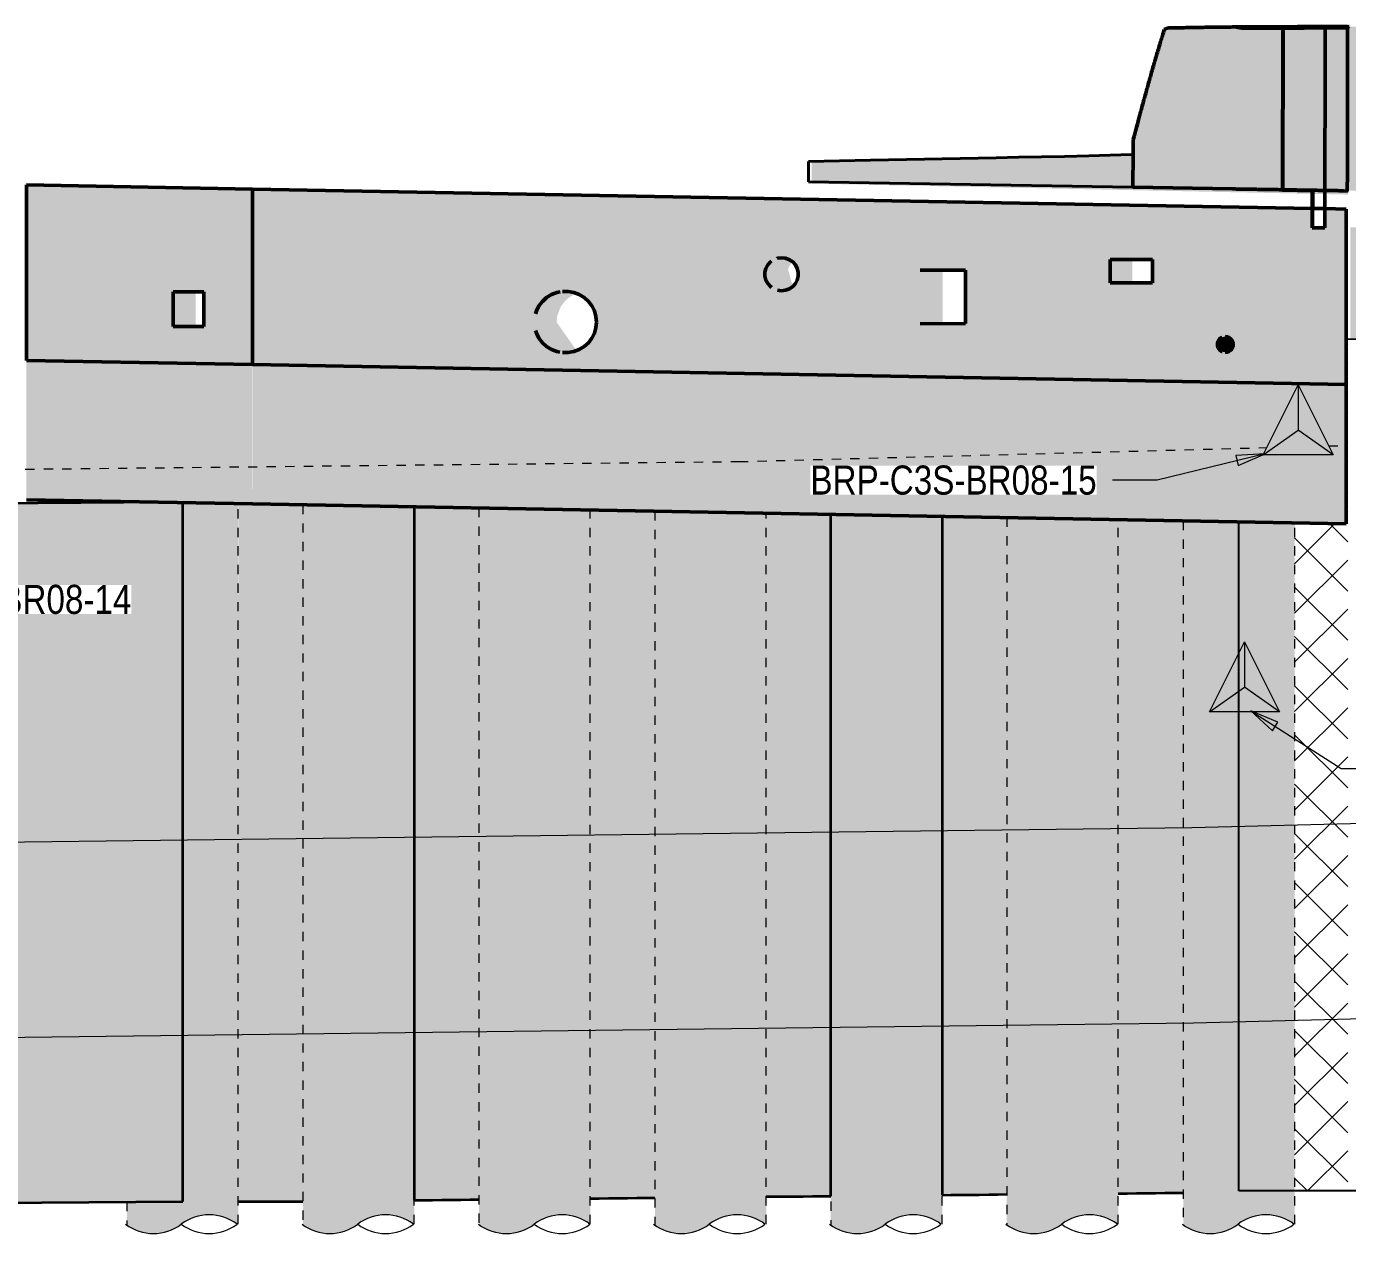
# Model space of a CAD drawing. Header units: metres. Extents: x -1147 to -802, y 5 to 567.
# Drawn here: x -1119.25 to -1105.03, y 10.62 to 23.66 of the extents above; entities that cross this region are included whole.
import ezdxf

# ---------------------------------------------------------------- set-up
doc = ezdxf.new("R2010")
doc.units = ezdxf.units.M
doc.linetypes.add('JacobsDash', pattern=[0.0045, 0.003, -0.0015])
for name, color, linetype, lineweight in [('A-DETL', 7, 'Continuous', 13), ('A-DETL-GENF', 7, 'Continuous', 9), ('A-FLOR', 7, 'Continuous', 50), ('A-GENM', 7, 'Continuous', 35), ('A-WALL', 7, 'Continuous', 50), ('C-TOPO', 7, 'Continuous', 9), ('G-ANNO-TEXT', 7, 'Continuous', 9), ('S-BEAM', 7, 'Continuous', 50), ('S-FNDN', 7, 'Continuous', 50)]:
    doc.layers.add(name, color=color, linetype=linetype, lineweight=lineweight)
doc.styles.add('Arial Narrow_1', font='ARIALN.TTF', dxfattribs={"height": 0.3125})

# ---------------------------------------------------------------- blocks, each defined once
blk = doc.blocks.new('01_SFO_FRP_Pile_CastInPlace_CS_BR08 - CAST-IN-PLACE PILE - 1200-9305886-DRG-2873010 - SECTION 1')
at = {"layer": 'S-FNDN', "linetype": 'JacobsDash', "lineweight": 18, "true_color": 0xc0c0c0}
h = blk.add_hatch(color=9, dxfattribs=at)
h.paths.add_polyline_path([(-1117.851, 10.659), (-1117.774, 10.671), (-1117.727, 10.685), (-1117.727, 11), (-1118.173, 10.997), (-1118.173, 10.749), (-1118.127, 10.719), (-1118.062, 10.689), (-1117.99, 10.668), (-1117.923, 10.659), (-1117.852, 10.659)])
h.paths.add_polyline_path([(-1118.173, 18.529), (-1117.803, 18.533), (-1118.173, 18.54), (-1118.173, 18.533)])
blk.add_hatch(color=9, dxfattribs=at).paths.add_polyline_path([(-1117.727, 10.685), (-1117.712, 10.689), (-1117.643, 10.722), (-1117.522, 10.799), (-1117.462, 10.827), (-1117.389, 10.848), (-1117.323, 10.857), (-1117.251, 10.857), (-1117.181, 10.847), (-1117.11, 10.826), (-1117.044, 10.795), (-1116.986, 10.758), (-1116.973, 10.758), (-1116.975, 18.518), (-1117.57, 18.529), (-1117.57, 11.001), (-1117.727, 11), (-1117.727, 10.689)])
at = {"layer": 'S-FNDN', "linetype": 'JacobsDash', "lineweight": 18}
for p, q in [((-1118.173, 18.54), (-1118.173, 18.529)), ((-1116.973, 10.758), (-1116.973, 18.518)), ((-1118.173, 10.997), (-1118.173, 10.749))]:
    blk.add_line(p, q, dxfattribs=at)
blk = doc.blocks.new('01_SFO_FRP_Pile_CastInPlace_CS_BR08 - CAST-IN-PLACE PILE - 1200-8642320-DRG-2873010 - SECTION 1')
at = {"layer": 'S-FNDN', "linetype": 'JacobsDash', "lineweight": 18, "true_color": 0xc0c0c0}
for points in [[(-1106.543, 10.659), (-1106.471, 10.659), (-1106.401, 10.669), (-1106.353, 10.683), (-1106.353, 16.274), (-1106.515, 16.274), (-1106.353, 16.598), (-1106.353, 18.324), (-1106.798, 18.331), (-1106.798, 10.752), (-1106.747, 10.719), (-1106.673, 10.687), (-1106.614, 10.669), (-1106.55, 10.66)], [(-1106.353, 10.683), (-1106.327, 10.692), (-1106.267, 10.719), (-1106.147, 10.797), (-1106.082, 10.827), (-1106.014, 10.847), (-1105.935, 10.857), (-1105.871, 10.857), (-1105.794, 10.845), (-1105.732, 10.827), (-1105.667, 10.797), (-1105.607, 10.758), (-1105.599, 10.758), (-1105.599, 18.31), (-1106.353, 18.324), (-1106.353, 16.598), (-1106.137, 17.028), (-1105.76, 16.274), (-1106.353, 16.274), (-1106.353, 10.689)]]:
    blk.add_hatch(color=9, dxfattribs=at).paths.add_polyline_path(points)
at = {"layer": 'S-FNDN', "linetype": 'JacobsDash', "lineweight": 18}
for p, q in [((-1106.798, 18.332), (-1106.798, 10.752)), ((-1105.598, 10.758), (-1105.598, 18.31))]:
    blk.add_line(p, q, dxfattribs=at)
blk = doc.blocks.new('01_SFO_FRP_Pile_CastInPlace_CS_BR08 - CAST-IN-PLACE PILE - 1200-8642087-DRG-2873010 - SECTION 1')
at = {"layer": 'S-FNDN', "linetype": 'JacobsDash', "lineweight": 18, "true_color": 0xc0c0c0}
for points in [[(-1115.989, 10.659), (-1115.951, 10.659), (-1115.879, 10.67), (-1115.832, 10.683), (-1115.832, 18.497), (-1116.278, 18.505), (-1116.278, 10.752), (-1116.227, 10.719), (-1116.162, 10.689), (-1116.094, 10.669), (-1116.023, 10.659)], [(-1115.832, 10.683), (-1115.812, 10.689), (-1115.747, 10.719), (-1115.627, 10.797), (-1115.562, 10.827), (-1115.494, 10.847), (-1115.415, 10.857), (-1115.351, 10.857), (-1115.274, 10.845), (-1115.212, 10.827), (-1115.147, 10.797), (-1115.087, 10.758), (-1115.078, 10.758), (-1115.078, 18.483), (-1115.832, 18.497), (-1115.832, 10.689)]]:
    blk.add_hatch(color=9, dxfattribs=at).paths.add_polyline_path(points)
at = {"layer": 'S-FNDN', "linetype": 'JacobsDash', "lineweight": 18}
for p, q in [((-1116.278, 18.505), (-1116.278, 10.752)), ((-1115.078, 10.758), (-1115.078, 18.483))]:
    blk.add_line(p, q, dxfattribs=at)
blk = doc.blocks.new('01_SFO_FRP_Pile_CastInPlace_CS_BR08 - CAST-IN-PLACE PILE - 1200-8642141-DRG-2873010 - SECTION 1')
at = {"layer": 'S-FNDN', "linetype": 'JacobsDash', "lineweight": 18, "true_color": 0xc0c0c0}
for points in [[(-1114.094, 10.659), (-1114.051, 10.659), (-1113.981, 10.669), (-1113.937, 10.682), (-1113.937, 18.462), (-1114.383, 18.47), (-1114.383, 10.755), (-1114.322, 10.717), (-1114.257, 10.688), (-1114.194, 10.669), (-1114.123, 10.659)], [(-1113.937, 10.682), (-1113.912, 10.689), (-1113.847, 10.719), (-1113.727, 10.797), (-1113.662, 10.827), (-1113.594, 10.847), (-1113.52, 10.857), (-1113.446, 10.856), (-1113.379, 10.846), (-1113.312, 10.827), (-1113.247, 10.797), (-1113.186, 10.758), (-1113.183, 10.758), (-1113.183, 18.449), (-1113.937, 18.462), (-1113.937, 10.689)]]:
    blk.add_hatch(color=9, dxfattribs=at).paths.add_polyline_path(points)
at = {"layer": 'S-FNDN', "linetype": 'JacobsDash', "lineweight": 18}
for p, q in [((-1114.383, 18.471), (-1114.383, 10.755)), ((-1113.183, 10.758), (-1113.183, 18.449))]:
    blk.add_line(p, q, dxfattribs=at)
blk = doc.blocks.new('01_SFO_FRP_Pile_CastInPlace_CS_BR08 - CAST-IN-PLACE PILE - 1200-8642185-DRG-2873010 - SECTION 1')
at = {"layer": 'S-FNDN', "linetype": 'JacobsDash', "lineweight": 18, "true_color": 0xc0c0c0}
for points in [[(-1112.167, 10.659), (-1112.166, 10.659), (-1112.089, 10.671), (-1112.042, 10.685), (-1112.042, 18.428), (-1112.488, 18.435), (-1112.488, 10.749), (-1112.442, 10.719), (-1112.377, 10.689), (-1112.305, 10.669), (-1112.238, 10.659), (-1112.199, 10.659)], [(-1112.042, 10.685), (-1112.027, 10.689), (-1111.958, 10.722), (-1111.837, 10.799), (-1111.777, 10.827), (-1111.704, 10.848), (-1111.638, 10.857), (-1111.566, 10.857), (-1111.496, 10.847), (-1111.425, 10.826), (-1111.359, 10.795), (-1111.302, 10.758), (-1111.288, 10.758), (-1111.288, 18.414), (-1112.042, 18.428), (-1112.042, 10.689)]]:
    blk.add_hatch(color=9, dxfattribs=at).paths.add_polyline_path(points)
at = {"layer": 'S-FNDN', "linetype": 'JacobsDash', "lineweight": 18}
for p, q in [((-1112.488, 18.436), (-1112.488, 10.749)), ((-1111.288, 10.758), (-1111.288, 18.414))]:
    blk.add_line(p, q, dxfattribs=at)
blk = doc.blocks.new('01_SFO_FRP_Pile_CastInPlace_CS_BR08 - CAST-IN-PLACE PILE - 1200-8642223-DRG-2873010 - SECTION 1')
at = {"layer": 'S-FNDN', "linetype": 'JacobsDash', "lineweight": 18, "true_color": 0xc0c0c0}
for points in [[(-1110.343, 10.659), (-1110.271, 10.659), (-1110.201, 10.669), (-1110.147, 10.685), (-1110.147, 18.393), (-1110.593, 18.4), (-1110.593, 10.749), (-1110.547, 10.719), (-1110.482, 10.689), (-1110.41, 10.669), (-1110.345, 10.659)], [(-1110.147, 10.685), (-1110.132, 10.689), (-1110.063, 10.722), (-1109.942, 10.799), (-1109.882, 10.827), (-1109.809, 10.848), (-1109.743, 10.857), (-1109.671, 10.857), (-1109.601, 10.847), (-1109.53, 10.826), (-1109.464, 10.795), (-1109.407, 10.758), (-1109.393, 10.758), (-1109.393, 18.379), (-1110.147, 18.393), (-1110.147, 10.689)]]:
    blk.add_hatch(color=9, dxfattribs=at).paths.add_polyline_path(points)
at = {"layer": 'S-FNDN', "linetype": 'JacobsDash', "lineweight": 18}
for p, q in [((-1110.593, 18.401), (-1110.593, 10.749)), ((-1109.393, 10.758), (-1109.393, 18.379))]:
    blk.add_line(p, q, dxfattribs=at)
blk = doc.blocks.new('01_SFO_FRP_Pile_CastInPlace_CS_BR08 - CAST-IN-PLACE PILE - 1200-8642276-DRG-2873010 - SECTION 1')
at = {"layer": 'S-FNDN', "linetype": 'JacobsDash', "lineweight": 18, "true_color": 0xc0c0c0}
for points in [[(-1108.443, 10.659), (-1108.371, 10.659), (-1108.301, 10.669), (-1108.252, 10.683), (-1108.252, 18.359), (-1108.698, 18.366), (-1108.698, 10.752), (-1108.647, 10.719), (-1108.582, 10.689), (-1108.514, 10.669), (-1108.45, 10.66)], [(-1108.252, 10.683), (-1108.232, 10.689), (-1108.167, 10.719), (-1108.047, 10.797), (-1107.982, 10.827), (-1107.911, 10.847), (-1107.835, 10.857), (-1107.771, 10.857), (-1107.694, 10.845), (-1107.632, 10.827), (-1107.567, 10.797), (-1107.507, 10.758), (-1107.498, 10.758), (-1107.498, 18.345), (-1108.252, 18.359), (-1108.252, 10.689)]]:
    blk.add_hatch(color=9, dxfattribs=at).paths.add_polyline_path(points)
at = {"layer": 'S-FNDN', "linetype": 'JacobsDash', "lineweight": 18}
for p, q in [((-1108.698, 18.367), (-1108.698, 10.752)), ((-1107.498, 10.758), (-1107.498, 18.345))]:
    blk.add_line(p, q, dxfattribs=at)
blk = doc.blocks.new('20_SFR_WSC_ShotcreteWall_Flat_Datum - FlatWall_PileSize_1200-9242313-DRG-2873010 - SECTION 1')
at = {"layer": 'A-GENM', "true_color": 0x9ab29e}
blk.add_hatch(color=253, dxfattribs=at).paths.add_polyline_path([(-1121.87, 10.969), (-1117.57, 11.001), (-1117.57, 18.529), (-1117.744, 18.532), (-1121.642, 18.508), (-1121.87, 18.503), (-1121.869, 16.823), (-1121.491, 16.069), (-1121.87, 16.069), (-1121.87, 12.488)])
at = {"layer": 'A-GENM', "color": 252, "true_color": 0x888888}
for p, q in [((-1121.87, 18.503), (-1121.87, 16.821)), ((-1117.744, 18.532), (-1121.642, 18.508)), ((-1117.57, 11.001), (-1117.57, 18.529)), ((-1121.87, 16.069), (-1121.87, 10.969)), ((-1121.87, 10.969), (-1117.57, 11.001))]:
    blk.add_line(p, q, dxfattribs=at)
blk = doc.blocks.new('20_SFR_WSC_ShotcreteWall_ArchFlatBack_Datum - ArchWall_PileSize_1200-8656571-DRG-2873010 - SECTION 1')
at = {"layer": 'A-GENM', "true_color": 0x9ab29e}
for points in [[(-1115.078, 11.015), (-1114.383, 11.023), (-1114.383, 18.47), (-1115.078, 18.483), (-1115.078, 11.525)], [(-1115.078, 11.015), (-1115.078, 11.015), (-1115.078, 11.015)]]:
    blk.add_hatch(color=253, dxfattribs=at).paths.add_polyline_path(points)
at = {"layer": 'A-GENM', "color": 252, "true_color": 0x888888}
blk.add_line((-1115.078, 18.483), (-1115.078, 11.015), dxfattribs=at)
at = {"layer": 'A-GENM', "color": 252, "true_color": 0x888888, "flags": 128}
for points in [[(-1114.383, 18.47), (-1114.478, 18.472), (-1114.577, 18.474), (-1114.679, 18.475), (-1114.78, 18.477), (-1114.881, 18.479), (-1114.981, 18.481), (-1115.078, 18.483)], [(-1115.078, 11.015), (-1114.981, 11.016), (-1114.881, 11.017), (-1114.78, 11.018), (-1114.679, 11.02), (-1114.577, 11.021), (-1114.478, 11.022), (-1114.383, 11.023)]]:
    blk.add_lwpolyline(points, dxfattribs=at)
blk = doc.blocks.new('20_SFR_WSC_ShotcreteWall_ArchFlatBack_Datum - ArchWall_PileSize_1200-8656659-DRG-2873010 - SECTION 1')
at = {"layer": 'A-GENM', "true_color": 0x9ab29e}
blk.add_hatch(color=253, dxfattribs=at).paths.add_polyline_path([(-1113.183, 11.034), (-1112.488, 11.042), (-1112.488, 18.435), (-1113.183, 18.448), (-1113.183, 11.035)])
at = {"layer": 'A-GENM', "color": 252, "true_color": 0x888888, "flags": 128}
for points in [[(-1112.488, 18.435), (-1112.583, 18.437), (-1112.683, 18.439), (-1112.784, 18.44), (-1112.886, 18.442), (-1112.987, 18.444), (-1113.086, 18.446), (-1113.183, 18.448)], [(-1113.183, 11.034), (-1113.086, 11.035), (-1112.987, 11.036), (-1112.886, 11.037), (-1112.784, 11.039), (-1112.683, 11.04), (-1112.583, 11.041), (-1112.488, 11.042)]]:
    blk.add_lwpolyline(points, dxfattribs=at)
blk = doc.blocks.new('20_SFR_WSC_ShotcreteWall_ArchFlatBack_Datum - ArchWall_PileSize_1200-8656711-DRG-2873010 - SECTION 1')
at = {"layer": 'A-GENM', "true_color": 0x9ab29e}
for points in [[(-1111.288, 11.054), (-1110.593, 11.06), (-1110.593, 18.4), (-1111.288, 18.412), (-1111.288, 11.055)], [(-1110.593, 11.06), (-1110.593, 11.06), (-1110.593, 11.525)]]:
    blk.add_hatch(color=253, dxfattribs=at).paths.add_polyline_path(points)
at = {"layer": 'A-GENM', "color": 252, "true_color": 0x888888}
blk.add_line((-1110.593, 11.06), (-1110.593, 18.4), dxfattribs=at)
at = {"layer": 'A-GENM', "color": 252, "true_color": 0x888888, "flags": 128}
for points in [[(-1110.593, 18.4), (-1110.69, 18.402), (-1110.79, 18.403), (-1110.891, 18.405), (-1110.992, 18.407), (-1111.094, 18.409), (-1111.193, 18.41), (-1111.288, 18.412)], [(-1111.288, 11.054), (-1111.193, 11.055), (-1111.094, 11.056), (-1110.992, 11.056), (-1110.891, 11.057), (-1110.79, 11.058), (-1110.69, 11.059), (-1110.593, 11.06)]]:
    blk.add_lwpolyline(points, dxfattribs=at)
blk = doc.blocks.new('20_SFR_WSC_ShotcreteWall_ArchFlatBack_Datum - ArchWall_PileSize_1200-8656794-DRG-2873010 - SECTION 1')
at = {"layer": 'A-GENM', "true_color": 0x9ab29e}
for points in [[(-1109.393, 11.071), (-1108.698, 11.079), (-1108.698, 18.366), (-1109.393, 18.379), (-1109.393, 11.525)], [(-1109.393, 11.071), (-1109.393, 11.071), (-1109.393, 11.071)]]:
    blk.add_hatch(color=253, dxfattribs=at).paths.add_polyline_path(points)
at = {"layer": 'A-GENM', "color": 252, "true_color": 0x888888}
blk.add_line((-1109.393, 18.379), (-1109.393, 11.071), dxfattribs=at)
at = {"layer": 'A-GENM', "color": 252, "true_color": 0x888888, "flags": 128}
for points in [[(-1108.698, 18.366), (-1108.793, 18.368), (-1108.892, 18.37), (-1108.994, 18.372), (-1109.095, 18.373), (-1109.196, 18.375), (-1109.296, 18.377), (-1109.393, 18.379)], [(-1109.393, 11.071), (-1109.296, 11.072), (-1109.196, 11.073), (-1109.095, 11.074), (-1108.994, 11.075), (-1108.892, 11.077), (-1108.793, 11.078), (-1108.698, 11.079)]]:
    blk.add_lwpolyline(points, dxfattribs=at)
blk = doc.blocks.new('20_SFR_WSC_ShotcreteWall_ArchFlatBack_Datum - ArchWall_PileSize_1200-8656876-DRG-2873010 - SECTION 1')
at = {"layer": 'A-GENM', "true_color": 0x9ab29e}
blk.add_hatch(color=253, dxfattribs=at).paths.add_polyline_path([(-1107.498, 11.087), (-1106.798, 11.096), (-1106.798, 18.331), (-1107.498, 18.344), (-1107.498, 11.088)])
at = {"layer": 'A-GENM', "color": 252, "true_color": 0x888888, "flags": 128}
for points in [[(-1106.798, 18.331), (-1106.896, 18.333), (-1106.996, 18.335), (-1107.097, 18.337), (-1107.199, 18.338), (-1107.301, 18.34), (-1107.401, 18.342), (-1107.498, 18.344)], [(-1107.498, 11.087), (-1107.401, 11.088), (-1107.301, 11.09), (-1107.199, 11.091), (-1107.097, 11.092), (-1106.996, 11.094), (-1106.896, 11.095), (-1106.798, 11.096)]]:
    blk.add_lwpolyline(points, dxfattribs=at)
blk = doc.blocks.new('Walls 2 - Walls 2-6845191-DRG-2873010 - SECTION 1')
at = {"layer": 'A-WALL'}
for p, q in [((-1105.726, 23.637), (-1105.729, 21.893)), ((-1105.711, 23.652), (-1105.726, 23.637)), ((-1105.29, 23.653), (-1105.711, 23.652)), ((-1105.706, 23.653), (-1105.711, 23.652)), ((-1105.284, 23.653), (-1105.706, 23.653)), ((-1105.274, 23.638), (-1105.29, 23.653)), ((-1105.29, 23.653), (-1105.284, 23.653)), ((-1105.269, 23.638), (-1105.284, 23.653)), ((-1105.269, 23.638), (-1105.274, 23.638)), ((-1105.272, 21.487), (-1105.269, 23.638)), ((-1105.729, 21.893), (-1105.409, 21.887)), ((-1105.409, 21.887), (-1105.41, 21.487)), ((-1105.41, 21.487), (-1105.278, 21.487)), ((-1105.278, 21.487), (-1105.272, 21.487))]:
    blk.add_line(p, q, dxfattribs=at)
at = {"layer": 'A-WALL', "color": 250, "true_color": 0x404040}
for p, q in [((-1105.726, 23.637), (-1105.721, 23.638)), ((-1105.721, 23.637), (-1105.724, 21.893)), ((-1105.707, 23.652), (-1105.721, 23.638)), ((-1105.729, 21.893), (-1105.724, 21.893)), ((-1105.724, 21.893), (-1105.41, 21.887)), ((-1105.409, 21.887), (-1105.404, 21.887)), ((-1105.409, 21.887), (-1105.404, 21.887)), ((-1105.404, 21.887), (-1105.405, 21.487)), ((-1105.41, 21.487), (-1105.405, 21.487)), ((-1105.405, 21.487), (-1105.278, 21.487)), ((-1105.278, 21.487), (-1105.272, 21.487))]:
    blk.add_line(p, q, dxfattribs=at)
blk = doc.blocks.new('CS_DET_Pile-Column_BreakLine - Tubular BreakLine-V1-DRG-2873010 - SECTION 1')
at = {"layer": 'A-DETL-GENF', "lineweight": 18}
for centre, start, end in [((-1127.974, 10.361), 52.9573, 127.0427), ((-1128.574, 11.155), 232.9573, 307.0427), ((-1127.974, 11.155), 232.9573, 307.0427)]:
    blk.add_arc(centre, 0.498, start, end, dxfattribs=at)

msp = doc.modelspace()

# ---------------------------------------------------------------- hatches: boundary and pattern name
at = {"layer": 'A-DETL-GENF', "true_color": 0xc0c0c0}
h = msp.add_hatch(color=9, dxfattribs=at)
h.paths.add_polyline_path([(-1105.0005, 20.2916), (-1099.1993, 20.3184), (-1095.4932, 20.3357), (-1095.4932, 21.5368), (-1105.0005, 21.4939), (-1105.0005, 20.2929)])
h.paths.add_polyline_path([(-1105.0237, 21.8461), (-1105.0225, 21.8939), (-1105.0113, 21.894), (-1105.0113, 21.8872), (-1096.1788, 21.9242), (-1095.9932, 22.2955), (-1095.8083, 21.9258), (-1095.4932, 21.9271), (-1095.4932, 23.4615), (-1105.0908, 23.6569), (-1105.9073, 23.6557), (-1106.9896, 23.6392), (-1107.3369, 22.428), (-1107.338, 22.2761), (-1110.7992, 22.2034), (-1110.7992, 21.9645), (-1105.2776, 21.8513), (-1105.275, 23.6382), (-1105.2897, 23.6527), (-1105.2826, 23.6519), (-1105.2686, 23.6377), (-1105.2717, 21.8512), (-1105.0297, 21.8463)])
at = {"layer": 'A-DETL-GENF', "true_color": 0xafc8af}
h = msp.add_hatch(dxfattribs=at)
h.set_pattern_fill('FP_1', color=9, style=0, pattern_type=2)
h.set_pattern_definition([(45, (-1120.574, 10.849), (-0.265165, 0.265165), []), (135, (-1120.574, 10.849), (-0.265165, -0.265165), [])])
h.paths.add_polyline_path([(-1105.0451, 11.1149), (-1105.0267, 11.1149), (-1105.0275, 20.2907), (-1105.0436, 20.2906), (-1105.0443, 18.3001), (-1105.5987, 18.3102), (-1105.5987, 11.1149), (-1105.587, 11.1149)])
at = {"layer": 'A-DETL-GENF', "true_color": 0xffffff}
for points in [[(-1105.1837, 19.0419), (-1105.561, 19.7964), (-1105.9382, 19.0419)], [(-1106.2685, 16.2738), (-1105.7601, 16.2738), (-1106.1374, 17.0284), (-1106.5147, 16.2738), (-1106.327, 16.2738)]]:
    msp.add_hatch(color=7, dxfattribs=at).paths.add_polyline_path(points)
at = {"layer": 'A-GENM', "true_color": 0x9ab29e}
msp.add_hatch(color=253, dxfattribs=at).paths.add_polyline_path([(-1116.2779, 11.0023), (-1116.2779, 18.505), (-1116.9733, 18.5177), (-1116.9733, 11.0025), (-1116.3276, 11.0023)])
at = {"layer": 'G-ANNO-TEXT'}
for points in [[(-1105.9166, 19.0548), (-1106.2333, 19.0343), (-1106.2071, 18.9272)], [(-1106.0719, 16.2863), (-1105.8383, 16.0716), (-1105.7789, 16.1644)]]:
    msp.add_hatch(color=256, dxfattribs=at).paths.add_polyline_path(points)
at = {"layer": 'S-BEAM', "true_color": 0xc3c3c3}
h = msp.add_hatch(color=9, dxfattribs=at)
h.paths.add_polyline_path([(-1116.8203, 20.0154), (-1116.8203, 21.9057), (-1119.2541, 21.9501), (-1119.2541, 20.0598), (-1116.8213, 20.0154)])
h.paths.add_polyline_path([(-1117.4145, 20.424), (-1117.6734, 20.424), (-1117.6734, 20.799), (-1117.3435, 20.799), (-1117.3435, 20.424)])
h = msp.add_hatch(color=9, dxfattribs=at)
h.paths.add_polyline_path([(-1105.0436, 19.8003), (-1105.0436, 21.6906), (-1105.272, 21.6948), (-1105.2723, 21.4871), (-1105.2782, 21.4868), (-1105.4101, 21.4868), (-1105.4101, 21.6973), (-1116.8203, 21.9057), (-1116.8203, 20.0154), (-1105.0441, 19.8003)])
h.paths.add_polyline_path([(-1113.4201, 20.1444), (-1113.487, 20.1453), (-1113.5427, 20.1556), (-1113.6003, 20.1776), (-1113.6529, 20.2097), (-1113.6986, 20.2507), (-1113.7358, 20.2993), (-1113.7634, 20.3538), (-1113.7803, 20.4124), (-1113.786, 20.473), (-1113.7803, 20.5336), (-1113.7634, 20.5922), (-1113.7358, 20.6467), (-1113.6986, 20.6953), (-1113.6529, 20.7363), (-1113.6003, 20.7684), (-1113.5427, 20.7904), (-1113.4819, 20.8016), (-1113.4201, 20.8016), (-1113.3594, 20.7904), (-1113.3017, 20.7684), (-1113.2492, 20.7363), (-1113.2035, 20.6953), (-1113.1662, 20.6467), (-1113.1387, 20.5922), (-1113.1218, 20.5336), (-1113.1161, 20.473), (-1113.1218, 20.4124), (-1113.1387, 20.3538), (-1113.1662, 20.2993), (-1113.2035, 20.2507), (-1113.2492, 20.2097), (-1113.3017, 20.1776), (-1113.3594, 20.1556)])
h.paths.add_polyline_path([(-1106.3459, 20.148), (-1106.3663, 20.1504), (-1106.3855, 20.1576), (-1106.4024, 20.1691), (-1106.4161, 20.1843), (-1106.4256, 20.2022), (-1106.4305, 20.2219), (-1106.4305, 20.2421), (-1106.4256, 20.2618), (-1106.4161, 20.2797), (-1106.4024, 20.2949), (-1106.3855, 20.3064), (-1106.3663, 20.3136), (-1106.3459, 20.316), (-1106.3255, 20.3136), (-1106.3063, 20.3064), (-1106.2863, 20.2914), (-1106.2757, 20.2797), (-1106.2662, 20.2618), (-1106.2613, 20.2421), (-1106.2613, 20.2219), (-1106.2662, 20.2022), (-1106.2757, 20.1843), (-1106.2894, 20.1691), (-1106.3063, 20.1576), (-1106.327, 20.1503), (-1106.345, 20.1481)])
h.paths.add_polyline_path([(-1109.6299, 20.4551), (-1109.6299, 21.0301), (-1109.1427, 21.0308), (-1109.1427, 20.4558), (-1109.4949, 20.4553)])
h.paths.add_polyline_path([(-1111.1232, 20.81), (-1111.1663, 20.8152), (-1111.2069, 20.8303), (-1111.2427, 20.8546), (-1111.2715, 20.8867), (-1111.2916, 20.9246), (-1111.302, 20.9661), (-1111.302, 21.0089), (-1111.2916, 21.0504), (-1111.2715, 21.0883), (-1111.2427, 21.1204), (-1111.2069, 21.1447), (-1111.1663, 21.1598), (-1111.1232, 21.165), (-1111.0743, 21.1577), (-1111.0394, 21.1447), (-1111.0037, 21.1204), (-1110.9749, 21.0883), (-1110.9547, 21.0504), (-1110.9443, 21.0089), (-1110.9443, 20.9661), (-1110.9547, 20.9246), (-1110.9749, 20.8867), (-1111.0037, 20.8546), (-1111.0394, 20.8303), (-1111.0801, 20.8152)])
h.paths.add_polyline_path([(-1107.1296, 20.895), (-1107.5864, 20.895), (-1107.5864, 21.145), (-1107.1296, 21.145)])
for points in [[(-1111.1232, 20.81), (-1111.0788, 20.8156), (-1111.0394, 20.8303), (-1111.0037, 20.8555), (-1111.0533, 21.043), (-1111.0509, 21.0521), (-1111.0304, 21.0897), (-1111.0039, 21.1205), (-1111.0412, 21.1453), (-1111.082, 21.1601), (-1111.1232, 21.165), (-1111.172, 21.1577), (-1111.2069, 21.1446), (-1111.2427, 21.1204), (-1111.2427, 21.1204), (-1111.2715, 21.0883), (-1111.2916, 21.0504), (-1111.302, 21.0089), (-1111.302, 20.9661), (-1111.2916, 20.9246), (-1111.2715, 20.8867), (-1111.2411, 20.8536), (-1111.2069, 20.8303), (-1111.1644, 20.8149)], [(-1109.6299, 20.4551), (-1109.6155, 20.4558), (-1109.3901, 20.4672), (-1109.3901, 21.0305), (-1109.6299, 21.0301), (-1109.6299, 20.4551)], [(-1117.6734, 20.424), (-1117.4336, 20.424), (-1117.4336, 20.799), (-1117.6734, 20.799), (-1117.6734, 20.424)], [(-1113.786, 20.473), (-1113.5462, 20.473), (-1113.5439, 20.4948), (-1113.5397, 20.5362), (-1113.5356, 20.5501), (-1113.5041, 20.63), (-1113.4944, 20.6489), (-1113.4547, 20.6989), (-1113.4107, 20.7378), (-1113.3584, 20.7692), (-1113.3311, 20.7796), (-1113.362, 20.7909), (-1113.4201, 20.8016), (-1113.4819, 20.8016), (-1113.5427, 20.7904), (-1113.6003, 20.7684), (-1113.6529, 20.7363), (-1113.6986, 20.6953), (-1113.7358, 20.6467), (-1113.7634, 20.5921), (-1113.7803, 20.5334), (-1113.7857, 20.4757)], [(-1113.4201, 20.1444), (-1113.358, 20.1561), (-1113.3311, 20.1664), (-1113.5462, 20.473), (-1113.786, 20.473), (-1113.7803, 20.4124), (-1113.7634, 20.3538), (-1113.7358, 20.2993), (-1113.6986, 20.2507), (-1113.6506, 20.2082), (-1113.6003, 20.1776), (-1113.54, 20.1551), (-1113.4819, 20.1444)], [(-1109.6299, 20.4551), (-1109.1427, 20.4558), (-1109.1427, 20.4675), (-1109.323, 20.4673), (-1109.3901, 20.4672), (-1109.6155, 20.4558)], [(-1106.3459, 20.148), (-1106.3216, 20.1519), (-1106.3063, 20.1576), (-1106.2894, 20.1691), (-1106.2757, 20.1843), (-1106.2662, 20.2022), (-1106.2613, 20.2245), (-1106.2615, 20.243), (-1106.2665, 20.2623), (-1106.2761, 20.2801), (-1106.2901, 20.2954), (-1106.3066, 20.3065), (-1106.327, 20.3137), (-1106.3459, 20.316), (-1106.3663, 20.3136), (-1106.3855, 20.3064), (-1106.4024, 20.2949), (-1106.4161, 20.2797), (-1106.4257, 20.2617), (-1106.4305, 20.2421), (-1106.4303, 20.221), (-1106.4256, 20.2022), (-1106.4161, 20.1843), (-1106.4024, 20.1691), (-1106.3855, 20.1576), (-1106.3654, 20.1503), (-1106.3459, 20.148)], [(-1116.8203, 18.5151), (-1116.8213, 20.0154), (-1119.2541, 20.0598), (-1119.2541, 18.5595), (-1116.8213, 18.5151)]]:
    msp.add_hatch(color=9, dxfattribs=at).paths.add_polyline_path(points)
h = msp.add_hatch(color=9, dxfattribs=at)
edge = h.paths.add_edge_path()
edge.add_line((-1107.3466, 21.145), (-1107.5864, 21.145))
edge.add_line((-1107.5864, 21.145), (-1107.5864, 20.895))
edge.add_line((-1107.5864, 20.895), (-1107.3466, 20.895))
h = msp.add_hatch(color=9, dxfattribs=at)
h.paths.add_polyline_path([(-1105.0431, 18.3), (-1105.0441, 19.8003), (-1116.8203, 20.0154), (-1116.8203, 18.5151), (-1105.0441, 18.3)])
h.paths.add_polyline_path([(-1105.1837, 19.0419), (-1105.9382, 19.0419), (-1105.561, 19.7964), (-1105.2783, 19.2311)])

# ---------------------------------------------------------------- linework, layer by layer
at = {"layer": 'A-DETL', "color": 8, "lineweight": 25, "true_color": 0x808080}
for p, q in [((-1105.0451, 18.3001), (-1105.0451, 20.2911)), ((-1105.0451, 20.2911), (-1104.1001, 20.2708)), ((-1106.2001, 11.1149), (-1106.2001, 18.325)), ((-1106.2001, 18.325), (-1105.0451, 18.3001)), ((-1104.1001, 11.1149), (-1106.2001, 11.1149))]:
    msp.add_line(p, q, dxfattribs=at)
at = {"layer": 'A-DETL', "color": 6, "lineweight": 18, "true_color": 0xff00ff}
for p, q in [((-1105.9382, 19.0419), (-1105.561, 19.7964)), ((-1105.561, 19.7964), (-1105.1837, 19.0419)), ((-1105.561, 19.7964), (-1105.561, 19.309)), ((-1105.9382, 19.0419), (-1105.561, 19.309)), ((-1105.1837, 19.0419), (-1105.561, 19.309)), ((-1105.1837, 19.0419), (-1105.9382, 19.0419)), ((-1106.5147, 16.2738), (-1106.1374, 17.0284)), ((-1106.1374, 17.0284), (-1105.7601, 16.2738)), ((-1106.1374, 17.0284), (-1106.1374, 16.541)), ((-1106.5147, 16.2738), (-1106.1374, 16.541)), ((-1105.7601, 16.2738), (-1106.1374, 16.541)), ((-1105.7601, 16.2738), (-1106.5147, 16.2738))]:
    msp.add_line(p, q, dxfattribs=at)
at = {"layer": 'A-DETL', "linetype": 'JacobsDash', "lineweight": 18}
for p, q in [((-1111.5828, 18.9704), (-1105.8988, 19.1208)), ((-1105.232, 19.1384), (-1105.0671, 19.1428)), ((-1122.2683, 18.8564), (-1111.4979, 18.9719))]:
    msp.add_line(p, q, dxfattribs=at)
at = {"layer": 'A-DETL', "color": 252, "lineweight": 18, "true_color": 0x888888}
for p, q in [((-1102.8953, 15.1258), (-1106.7056, 15.0246)), ((-1106.7056, 15.0246), (-1128.7503, 14.7582)), ((-1106.6862, 12.9248), (-1102.8676, 13.0262)), ((-1128.7446, 12.6582), (-1106.6862, 12.9248))]:
    msp.add_line(p, q, dxfattribs=at)
at = {"layer": 'A-FLOR'}
for p, q in [((-1105.8594, 23.6381), (-1105.8604, 23.6528)), ((-1105.2681, 23.6558), (-1105.2671, 23.641)), ((-1107.3412, 21.9246), (-1106.2683, 21.9065)), ((-1105.861, 21.9015), (-1105.8542, 21.9001))]:
    msp.add_line(p, q, dxfattribs=at)
at = {"layer": 'A-FLOR', "flags": 128}
for points in [[(-1105.8605, 23.6528), (-1105.86, 23.6455), (-1105.8595, 23.6381)], [(-1105.2662, 23.641), (-1105.2667, 23.6484), (-1105.2672, 23.6558)], [(-1105.0313, 21.8841), (-1105.0311, 22.0794), (-1105.0309, 22.2747), (-1105.0308, 22.47), (-1105.0306, 22.6653), (-1105.0304, 22.8607), (-1105.0302, 23.056), (-1105.0301, 23.2513), (-1105.0299, 23.4466), (-1105.0297, 23.6419)], [(-1105.0307, 23.6567), (-1105.0302, 23.6493), (-1105.0297, 23.6419)], [(-1105.0107, 23.6558), (-1105.015, 23.6549), (-1105.0194, 23.6539), (-1105.0237, 23.6529), (-1105.028, 23.652), (-1105.0303, 23.6514)], [(-1107.3357, 22.4385), (-1107.3365, 22.3651), (-1107.3372, 22.2917), (-1107.338, 22.2183), (-1107.3388, 22.1448), (-1107.3396, 22.0714), (-1107.3404, 21.998), (-1107.3412, 21.9246)], [(-1105.2012, 21.8893), (-1105.2345, 21.8898), (-1105.2678, 21.8903)], [(-1105.1171, 21.8877), (-1105.0743, 21.8859), (-1105.0313, 21.8841)], [(-1105.0313, 21.8906), (-1105.0298, 21.8904), (-1105.0252, 21.8896), (-1105.0237, 21.8893)]]:
    msp.add_lwpolyline(points, dxfattribs=at)
at = {"layer": 'A-FLOR'}
for points, knots in [([(-1107.0019, 23.6242), (-1107.0152, 23.5805), (-1107.0416, 23.4932), (-1107.0746, 23.384), (-1107.1004, 23.2965), (-1107.1196, 23.2308), (-1107.1383, 23.165), (-1107.163, 23.0772), (-1107.1935, 22.9672), (-1107.2299, 22.8353), (-1107.278, 22.6593), (-1107.3129, 22.5269), (-1107.3357, 22.4385)], [0, 0, 0, 0, 0.1111111, 0.2222222, 0.2777778, 0.3333333, 0.3888889, 0.4444444, 0.5555556, 0.6666667, 0.7777778, 1, 1, 1, 1]), ([(-1106.2314, 23.6512), (-1106.2435, 23.6511), (-1106.2678, 23.6508), (-1106.2984, 23.6505), (-1106.3232, 23.6503), (-1106.342, 23.6501), (-1106.3607, 23.6498), (-1106.3795, 23.6496), (-1106.3982, 23.6494), (-1106.417, 23.6492), (-1106.4357, 23.6489), (-1106.4543, 23.6487), (-1106.4725, 23.6484), (-1106.4963, 23.6481), (-1106.5262, 23.6477), (-1106.5638, 23.6471), (-1106.6015, 23.6465), (-1106.6385, 23.646), (-1106.6754, 23.6454), (-1106.7129, 23.6447), (-1106.7504, 23.6441), (-1106.7866, 23.6434), (-1106.8228, 23.6427), (-1106.8545, 23.6421), (-1106.8799, 23.6417), (-1106.8987, 23.6413), (-1106.9172, 23.6409), (-1106.9418, 23.6404), (-1106.96, 23.6401), (-1106.972, 23.6398)], [0, 0, 0, 0, 0.05, 0.1, 0.125, 0.15, 0.175, 0.2, 0.225, 0.25, 0.275, 0.3, 0.325, 0.35, 0.4, 0.45, 0.5, 0.55, 0.6, 0.65, 0.7, 0.75, 0.8, 0.85, 0.875, 0.9, 0.925, 0.95, 1, 1, 1, 1]), ([(-1106.2314, 23.6512), (-1106.2307, 23.6512), (-1106.2283, 23.6512), (-1106.2225, 23.6512), (-1106.2146, 23.6513), (-1106.2057, 23.6513), (-1106.1974, 23.6514), (-1106.1894, 23.6514), (-1106.1821, 23.6515), (-1106.1757, 23.6515), (-1106.1711, 23.6515), (-1106.1679, 23.6515), (-1106.1659, 23.6515), (-1106.1638, 23.6516), (-1106.1608, 23.6516), (-1106.1567, 23.6516), (-1106.1491, 23.6516), (-1106.1405, 23.6517), (-1106.1314, 23.6517), (-1106.1258, 23.6517), (-1106.1216, 23.6518), (-1106.1172, 23.6518), (-1106.1126, 23.6518), (-1106.108, 23.6518), (-1106.1022, 23.6519), (-1106.0953, 23.6519), (-1106.0852, 23.6519), (-1106.0752, 23.652), (-1106.0662, 23.652), (-1106.0599, 23.652), (-1106.055, 23.6521), (-1106.0513, 23.6521), (-1106.0475, 23.6521), (-1106.0425, 23.6521), (-1106.036, 23.6522), (-1106.029, 23.6522), (-1106.0216, 23.6522), (-1106.0133, 23.6522), (-1106.0041, 23.6523), (-1105.9951, 23.6523), (-1105.9863, 23.6524), (-1105.978, 23.6524), (-1105.9702, 23.6524), (-1105.9619, 23.6524), (-1105.9529, 23.6525), (-1105.9439, 23.6525), (-1105.9347, 23.6526), (-1105.9253, 23.6526), (-1105.9127, 23.6526), (-1105.9003, 23.6527), (-1105.8881, 23.6527), (-1105.8791, 23.6528), (-1105.87, 23.6528), (-1105.8638, 23.6528), (-1105.8606, 23.6528), (-1105.8605, 23.6528)], [-0.034110789, -0.034110789, -0.034110789, -0.034110789, -0.034057617, -0.033935547, -0.033691406, -0.033447266, -0.033203125, -0.032958984, -0.032714844, -0.032470703, -0.032226562, -0.032104492, -0.031982422, -0.031860352, -0.031738281, -0.031494141, -0.03125, -0.030761719, -0.030517578, -0.030395508, -0.030273438, -0.030151367, -0.030029297, -0.029907227, -0.029785156, -0.029541016, -0.029296875, -0.028808594, -0.028564453, -0.028320312, -0.028076172, -0.027954102, -0.027832031, -0.027587891, -0.02734375, -0.027099609, -0.026855469, -0.026611328, -0.026367188, -0.026123047, -0.025878906, -0.025634766, -0.025390625, -0.025146484, -0.024902344, -0.024658203, -0.024414062, -0.024169922, -0.023925781, -0.0234375, -0.023193359, -0.022949219, -0.022705078, -0.022460938, -0.022450975, -0.022450975, -0.022450975, -0.022450975]), ([(-1105.8595, 23.6381), (-1105.8596, 23.6381), (-1105.8628, 23.6381), (-1105.869, 23.638), (-1105.8781, 23.638), (-1105.8871, 23.638), (-1105.8992, 23.6379), (-1105.9117, 23.6379), (-1105.9243, 23.6378), (-1105.9336, 23.6378), (-1105.9428, 23.6378), (-1105.9519, 23.6377), (-1105.9608, 23.6377), (-1105.9692, 23.6376), (-1105.9769, 23.6376), (-1105.9852, 23.6376), (-1105.994, 23.6375), (-1106.0029, 23.6375), (-1106.0121, 23.6375), (-1106.0204, 23.6374), (-1106.0278, 23.6374), (-1106.0347, 23.6374), (-1106.0412, 23.6374), (-1106.0461, 23.6373), (-1106.0499, 23.6373), (-1106.0534, 23.6373), (-1106.0582, 23.6373), (-1106.0645, 23.6373), (-1106.0734, 23.6372), (-1106.0833, 23.6372), (-1106.0934, 23.6371), (-1106.1003, 23.6371), (-1106.1061, 23.6371), (-1106.1107, 23.637), (-1106.1152, 23.637), (-1106.1196, 23.637), (-1106.1239, 23.637), (-1106.1295, 23.6369), (-1106.1385, 23.6369), (-1106.1461, 23.6369), (-1106.1509, 23.6368), (-1106.1519, 23.6368)], [0.0224525457, 0.0224525457, 0.0224525457, 0.0224525457, 0.0224609375, 0.0227050781, 0.0229492188, 0.0231933594, 0.0234375, 0.0239257812, 0.0241699219, 0.0244140625, 0.0246582031, 0.0249023438, 0.0251464844, 0.025390625, 0.0256347656, 0.0258789062, 0.0261230469, 0.0263671875, 0.0266113281, 0.0268554688, 0.0270996094, 0.02734375, 0.0275878906, 0.0278320312, 0.0279541016, 0.0280761719, 0.0283203125, 0.0285644531, 0.0288085938, 0.029296875, 0.0295410156, 0.0297851562, 0.0299072266, 0.0300292969, 0.0301513672, 0.0302734375, 0.0303955078, 0.0305175781, 0.0307617188, 0.03125, 0.0313838051, 0.0313838051, 0.0313838051, 0.0313838051]), ([(-1105.8604, 23.6528), (-1105.8529, 23.6529), (-1105.8377, 23.653), (-1105.8181, 23.6531), (-1105.8022, 23.6531), (-1105.7903, 23.6532), (-1105.7785, 23.6532), (-1105.7631, 23.6533), (-1105.7452, 23.6534), (-1105.7251, 23.6535), (-1105.7079, 23.6536), (-1105.693, 23.6537), (-1105.6772, 23.6537), (-1105.6563, 23.6539), (-1105.6353, 23.654), (-1105.6193, 23.654), (-1105.6042, 23.6541), (-1105.5867, 23.6542), (-1105.5664, 23.6543), (-1105.545, 23.6544), (-1105.5218, 23.6545), (-1105.4976, 23.6546), (-1105.4734, 23.6548), (-1105.45, 23.6549), (-1105.4271, 23.655), (-1105.4046, 23.6551), (-1105.3821, 23.6552), (-1105.3595, 23.6553), (-1105.3366, 23.6554), (-1105.3061, 23.6556), (-1105.2833, 23.6557), (-1105.2681, 23.6558)], [-1, -1, -1, -1, -0.9615385, -0.9230769, -0.9038462, -0.8846154, -0.8653846, -0.8461538, -0.8076923, -0.7692308, -0.7307692, -0.7115385, -0.6923077, -0.6538462, -0.6153846, -0.5961538, -0.5769231, -0.5384615, -0.5, -0.4615385, -0.4230769, -0.3846154, -0.3461538, -0.3076923, -0.2692308, -0.2307692, -0.1923077, -0.1538462, -0.1153846, -0.0769231, 0, 0, 0, 0]), ([(-1105.7247, 23.6387), (-1105.7313, 23.6387), (-1105.7444, 23.6386), (-1105.7621, 23.6386), (-1105.7775, 23.6385), (-1105.7893, 23.6384), (-1105.8012, 23.6384), (-1105.8171, 23.6383), (-1105.8367, 23.6382), (-1105.8519, 23.6381), (-1105.8594, 23.6381)], [0.77057402, 0.77057402, 0.77057402, 0.77057402, 0.80769231, 0.84615385, 0.86538462, 0.88461538, 0.90384615, 0.92307692, 0.96153846, 1, 1, 1, 1]), ([(-1105.2672, 23.6558), (-1105.2611, 23.6558), (-1105.2438, 23.6559), (-1105.2207, 23.6559), (-1105.1983, 23.656), (-1105.1816, 23.6561), (-1105.1652, 23.6562), (-1105.1436, 23.6562), (-1105.122, 23.6563), (-1105.0999, 23.6564), (-1105.0775, 23.6565), (-1105.0545, 23.6566), (-1105.0369, 23.6567), (-1105.0307, 23.6567)], [-0.0067856541, -0.0067856541, -0.0067856541, -0.0067856541, -0.0063003494, -0.0054165331, -0.004974625, -0.0045327169, -0.0040908088, -0.0036489006, -0.0027650844, -0.0023231763, -0.0018812682, -0.0009974519, -0.0005144878, -0.0005144878, -0.0005144878, -0.0005144878]), ([(-1105.0297, 23.6419), (-1105.0359, 23.6419), (-1105.0535, 23.6418), (-1105.0765, 23.6417), (-1105.0989, 23.6417), (-1105.121, 23.6416), (-1105.1426, 23.6415), (-1105.1642, 23.6414), (-1105.1806, 23.6413), (-1105.1973, 23.6413), (-1105.2141, 23.6412), (-1105.2309, 23.6411), (-1105.2484, 23.6411), (-1105.2601, 23.641), (-1105.2662, 23.641)], [0.000515588, 0.000515588, 0.000515588, 0.000515588, 0.0009974519, 0.0018812682, 0.0023231763, 0.0027650844, 0.0036489006, 0.0040908088, 0.0045327169, 0.004974625, 0.0054165331, 0.0058584412, 0.0063003494, 0.0067866041, 0.0067866041, 0.0067866041, 0.0067866041]), ([(-1106.2683, 21.9065), (-1106.2574, 21.9063), (-1106.2412, 21.9061), (-1106.2195, 21.9058), (-1106.2031, 21.9056), (-1106.1869, 21.9053), (-1106.1707, 21.9051), (-1106.1544, 21.9048), (-1106.1376, 21.9046), (-1106.1201, 21.9043), (-1106.102, 21.9041), (-1106.0838, 21.9038), (-1106.066, 21.9035), (-1106.0487, 21.9032), (-1106.0315, 21.903), (-1106.0145, 21.9027), (-1105.9975, 21.9024), (-1105.9805, 21.9021), (-1105.9636, 21.9019), (-1105.9466, 21.9016), (-1105.9239, 21.9012), (-1105.8954, 21.9008), (-1105.8725, 21.9004), (-1105.861, 21.9002)], [-1, -1, -1, -1, -0.9166667, -0.875, -0.8333333, -0.7916667, -0.75, -0.7083333, -0.6666667, -0.625, -0.5833333, -0.5416667, -0.5, -0.4583333, -0.4166667, -0.375, -0.3333333, -0.2916667, -0.25, -0.2083333, -0.1666667, -0.0833333, 0, 0, 0, 0]), ([(-1105.7292, 21.898), (-1105.7342, 21.8981), (-1105.7515, 21.8984), (-1105.7932, 21.8991), (-1105.8298, 21.8997), (-1105.8542, 21.9001)], [0.78679764, 0.78679764, 0.78679764, 0.78679764, 0.8125, 0.875, 1, 1, 1, 1])]:
    msp.add_open_spline(points, degree=3, knots=knots, dxfattribs=at)
for points in [[(-1106.972, 23.6398), (-1106.977, 23.6372), (-1106.987, 23.632), (-1106.9969, 23.6268), (-1107.0019, 23.6242)], [(-1106.1519, 23.6368), (-1106.1635, 23.6386), (-1106.1884, 23.6428), (-1106.2165, 23.6482), (-1106.2314, 23.6512)], [(-1105.2671, 23.641), (-1105.2686, 23.641), (-1105.27, 23.641), (-1105.2715, 23.641)], [(-1105.2678, 21.8903), (-1105.2691, 21.8904), (-1105.2704, 21.8904), (-1105.2717, 21.8904)], [(-1105.2012, 21.8893), (-1105.1871, 21.889), (-1105.1589, 21.8885), (-1105.131, 21.888), (-1105.1171, 21.8877)]]:
    msp.add_open_spline(points, degree=3, dxfattribs=at)
at = {"layer": 'A-FLOR', "color": 250, "true_color": 0x404040}
for points, knots in [([(-1105.3128, 23.6408), (-1105.3204, 23.6407), (-1105.3356, 23.6407), (-1105.3585, 23.6406), (-1105.3811, 23.6404), (-1105.4035, 23.6403), (-1105.4261, 23.6402), (-1105.449, 23.6401), (-1105.4724, 23.64), (-1105.4966, 23.6399), (-1105.5208, 23.6398), (-1105.544, 23.6396), (-1105.5654, 23.6395), (-1105.5857, 23.6394), (-1105.6032, 23.6393), (-1105.6183, 23.6393), (-1105.6343, 23.6392), (-1105.6553, 23.6391), (-1105.6762, 23.639), (-1105.692, 23.6389), (-1105.7069, 23.6388), (-1105.7172, 23.6388), (-1105.724, 23.6387)], [0.07692308, 0.07692308, 0.07692308, 0.07692308, 0.11538462, 0.15384615, 0.19230769, 0.23076923, 0.26923077, 0.30769231, 0.34615385, 0.38461538, 0.42307692, 0.46153846, 0.5, 0.53846154, 0.57692308, 0.59615385, 0.61538462, 0.65384615, 0.69230769, 0.71153846, 0.73076923, 0.76923077, 0.76923077, 0.76923077, 0.76923077]), ([(-1105.2717, 21.8904), (-1105.2826, 21.8906), (-1105.3058, 21.891), (-1105.3412, 21.8916), (-1105.3777, 21.8922), (-1105.4263, 21.893), (-1105.4759, 21.8938), (-1105.5244, 21.8946), (-1105.5608, 21.8952), (-1105.5977, 21.8958), (-1105.6345, 21.8964), (-1105.671, 21.8971), (-1105.7026, 21.8976), (-1105.722, 21.8979), (-1105.7292, 21.898)], [0.0065661, 0.0065661, 0.0065661, 0.0065661, 0.0625, 0.125, 0.1875, 0.25, 0.375, 0.4375, 0.5, 0.5625, 0.625, 0.6875, 0.75, 0.78679764, 0.78679764, 0.78679764, 0.78679764])]:
    msp.add_open_spline(points, degree=3, knots=knots, dxfattribs=at)
msp.add_open_spline([(-1105.2715, 23.641), (-1105.2853, 23.6409), (-1105.299, 23.6408), (-1105.3128, 23.6408)], degree=3, dxfattribs=at)
at = {"layer": 'A-GENM', "color": 252, "true_color": 0x888888}
msp.add_line((-1116.9733, 11.0025), (-1116.2779, 11.0023), dxfattribs=at)
at = {"layer": 'A-GENM', "color": 252, "true_color": 0x888888, "flags": 128}
msp.add_lwpolyline([(-1116.2778, 18.505), (-1116.3729, 18.5067), (-1116.4727, 18.5085), (-1116.5742, 18.5104), (-1116.6762, 18.5123), (-1116.7776, 18.5141), (-1116.8775, 18.5159), (-1116.9733, 18.5177)], dxfattribs=at)
at = {"layer": 'C-TOPO', "lineweight": 40}
for p, q in [((-1110.1657, 22.2156), (-1110.8348, 22.2027)), ((-1110.8348, 22.2027), (-1110.8348, 21.9834)), ((-1108.813, 22.2412), (-1110.1657, 22.2156)), ((-1108.5739, 22.2494), (-1108.813, 22.2412)), ((-1108.0751, 22.257), (-1108.5739, 22.2494)), ((-1107.8153, 22.2638), (-1108.0751, 22.257)), ((-1107.4715, 22.2724), (-1107.8153, 22.2638)), ((-1107.3415, 22.276), (-1107.4715, 22.2724)), ((-1107.3415, 21.9246), (-1107.3415, 22.276)), ((-1110.8348, 21.9834), (-1107.3415, 21.9246))]:
    msp.add_line(p, q, dxfattribs=at)
at = {"layer": 'C-TOPO'}
for p, q in [((-1110.8348, 22.2027), (-1110.7992, 22.2045)), ((-1110.7992, 22.2045), (-1110.7018, 22.2086)), ((-1107.3415, 22.276), (-1107.3375, 22.2761))]:
    msp.add_line(p, q, dxfattribs=at)
at = {"layer": 'G-ANNO-TEXT'}
for p, q in [((-1105.9166, 19.0548), (-1107.0781, 18.7713)), ((-1105.9166, 19.0548), (-1106.2333, 19.0343)), ((-1106.2333, 19.0343), (-1106.2071, 18.9272)), ((-1106.2071, 18.9272), (-1105.9166, 19.0548)), ((-1107.5496, 18.7713), (-1107.5583, 18.7713)), ((-1107.0781, 18.7713), (-1107.5496, 18.7713)), ((-1106.0719, 16.2863), (-1105.8383, 16.0716)), ((-1105.7789, 16.1644), (-1106.0719, 16.2863)), ((-1106.0719, 16.2863), (-1105.0978, 15.6636)), ((-1105.8383, 16.0716), (-1105.7789, 16.1644)), ((-1105.0978, 15.6636), (-1104.768, 15.6636))]:
    msp.add_line(p, q, dxfattribs=at)
at = {"layer": 'S-BEAM', "color": 252, "true_color": 0x888888}
for p, q in [((-1119.2541, 21.9501), (-1119.2541, 20.0598)), ((-1116.8203, 21.9057), (-1119.2541, 21.9501)), ((-1116.8203, 21.9057), (-1116.8203, 20.0154)), ((-1105.4098, 21.6973), (-1116.8203, 21.9057)), ((-1116.8203, 20.0154), (-1116.8203, 21.9057)), ((-1105.0436, 21.6906), (-1105.272, 21.6948)), ((-1105.0436, 19.8003), (-1105.0436, 21.6906)), ((-1107.5864, 20.895), (-1107.5864, 21.145)), ((-1107.5864, 21.145), (-1107.1296, 21.145)), ((-1107.1296, 21.145), (-1107.1296, 20.895)), ((-1109.6299, 21.0301), (-1109.1427, 21.0308)), ((-1109.1427, 21.0308), (-1109.1427, 20.4558)), ((-1117.6734, 20.424), (-1117.6734, 20.799)), ((-1117.6734, 20.799), (-1117.3435, 20.799)), ((-1117.3435, 20.799), (-1117.3435, 20.424)), ((-1111.1232, 20.81), (-1111.1663, 20.8152)), ((-1107.1296, 20.895), (-1107.5864, 20.895)), ((-1117.3435, 20.424), (-1117.6734, 20.424)), ((-1109.1427, 20.4558), (-1109.6299, 20.4551)), ((-1119.2541, 20.0598), (-1116.8213, 20.0154)), ((-1116.8213, 20.0154), (-1116.8203, 20.0154)), ((-1116.8203, 20.0154), (-1105.0441, 19.8003)), ((-1105.0441, 19.8003), (-1105.0431, 19.8003)), ((-1105.0431, 19.8003), (-1105.0431, 18.3)), ((-1116.8213, 18.5151), (-1119.2541, 18.5595)), ((-1116.8203, 18.5151), (-1116.8213, 18.5151)), ((-1105.0441, 18.3), (-1116.8203, 18.5151)), ((-1105.0431, 18.3), (-1105.0441, 18.3))]:
    msp.add_line(p, q, dxfattribs=at)
at = {"layer": 'S-BEAM', "color": 253, "true_color": 0xa5a5a5}
msp.add_line((-1105.272, 21.6948), (-1105.4098, 21.6973), dxfattribs=at)
at = {"layer": 'S-BEAM', "color": 252, "true_color": 0x888888, "flags": 128}
for points in [[(-1111.2303, 20.8448), (-1111.2427, 20.8546), (-1111.2715, 20.8867), (-1111.2916, 20.9246), (-1111.302, 20.9661), (-1111.302, 21.0089), (-1111.2916, 21.0504), (-1111.2715, 21.0883), (-1111.2427, 21.1204), (-1111.2319, 21.1291)], [(-1111.1722, 21.1583), (-1111.1663, 21.1598), (-1111.1232, 21.165)], [(-1111.1232, 21.165), (-1111.0801, 21.1598), (-1111.0394, 21.1447), (-1111.0037, 21.1204), (-1110.9749, 21.0883), (-1110.9547, 21.0504), (-1110.9443, 21.0089), (-1110.9443, 20.9661), (-1110.9547, 20.9246), (-1110.9749, 20.8867), (-1111.0037, 20.8546), (-1111.0394, 20.8303), (-1111.0801, 20.8152), (-1111.1232, 20.81)], [(-1113.7735, 20.5624), (-1113.7634, 20.5922), (-1113.7358, 20.6467), (-1113.6986, 20.6953), (-1113.6529, 20.7363), (-1113.6003, 20.7684), (-1113.5427, 20.7904), (-1113.5062, 20.7985)], [(-1113.4819, 20.8016), (-1113.4201, 20.8016), (-1113.3594, 20.7904), (-1113.3017, 20.7684), (-1113.2492, 20.7363), (-1113.2035, 20.6953), (-1113.1662, 20.6467), (-1113.1387, 20.5922), (-1113.1218, 20.5336), (-1113.1161, 20.473)], [(-1113.51, 20.1482), (-1113.5427, 20.1556), (-1113.6003, 20.1776), (-1113.6529, 20.2097), (-1113.6986, 20.2507), (-1113.7358, 20.2993), (-1113.7634, 20.3538), (-1113.7734, 20.3833)], [(-1113.1161, 20.473), (-1113.1218, 20.4124), (-1113.1387, 20.3538), (-1113.1662, 20.2993), (-1113.2035, 20.2507), (-1113.2492, 20.2097), (-1113.3017, 20.1776), (-1113.3594, 20.1556), (-1113.4201, 20.1444), (-1113.4819, 20.1444)], [(-1106.378, 20.1542), (-1106.3855, 20.1576), (-1106.4024, 20.1691), (-1106.4161, 20.1843), (-1106.4256, 20.2022), (-1106.4305, 20.2219), (-1106.4305, 20.2421), (-1106.4256, 20.2618), (-1106.4161, 20.2797), (-1106.4024, 20.2949), (-1106.3855, 20.3064), (-1106.3782, 20.3098)], [(-1106.3459, 20.316), (-1106.3255, 20.3136), (-1106.3063, 20.3064), (-1106.2894, 20.2949), (-1106.2757, 20.2797), (-1106.2662, 20.2618), (-1106.2613, 20.2421), (-1106.2613, 20.2219), (-1106.2662, 20.2022), (-1106.2757, 20.1843), (-1106.2894, 20.1691), (-1106.3063, 20.1576), (-1106.3255, 20.1504), (-1106.3459, 20.148)]]:
    msp.add_lwpolyline(points, dxfattribs=at)

# ---------------------------------------------------------------- block references
at = {"layer": 'A-DETL-GENF'}
for p in [(10.6869, 0), (12.5869, 0), (14.4869, 0), (16.3719, 0), (18.2669, 0), (20.1669, 0), (22.0669, 0)]:
    msp.add_blockref('CS_DET_Pile-Column_BreakLine - Tubular BreakLine-V1-DRG-2873010 - SECTION 1', p, dxfattribs=at)
at = {"layer": 'A-GENM', "color": 252, "true_color": 0x888888}
for name in ['20_SFR_WSC_ShotcreteWall_Flat_Datum - FlatWall_PileSize_1200-9242313-DRG-2873010 - SECTION 1', '20_SFR_WSC_ShotcreteWall_ArchFlatBack_Datum - ArchWall_PileSize_1200-8656571-DRG-2873010 - SECTION 1', '20_SFR_WSC_ShotcreteWall_ArchFlatBack_Datum - ArchWall_PileSize_1200-8656659-DRG-2873010 - SECTION 1', '20_SFR_WSC_ShotcreteWall_ArchFlatBack_Datum - ArchWall_PileSize_1200-8656711-DRG-2873010 - SECTION 1', '20_SFR_WSC_ShotcreteWall_ArchFlatBack_Datum - ArchWall_PileSize_1200-8656794-DRG-2873010 - SECTION 1', '20_SFR_WSC_ShotcreteWall_ArchFlatBack_Datum - ArchWall_PileSize_1200-8656876-DRG-2873010 - SECTION 1']:
    msp.add_blockref(name, (0, 0), dxfattribs=at)
at = {"layer": 'A-WALL', "color": 250, "true_color": 0x404040}
msp.add_blockref('Walls 2 - Walls 2-6845191-DRG-2873010 - SECTION 1', (0, 0), dxfattribs=at)
at = {"layer": 'S-FNDN', "linetype": 'JacobsDash', "lineweight": 18}
for name in ['01_SFO_FRP_Pile_CastInPlace_CS_BR08 - CAST-IN-PLACE PILE - 1200-9305886-DRG-2873010 - SECTION 1', '01_SFO_FRP_Pile_CastInPlace_CS_BR08 - CAST-IN-PLACE PILE - 1200-8642087-DRG-2873010 - SECTION 1', '01_SFO_FRP_Pile_CastInPlace_CS_BR08 - CAST-IN-PLACE PILE - 1200-8642141-DRG-2873010 - SECTION 1', '01_SFO_FRP_Pile_CastInPlace_CS_BR08 - CAST-IN-PLACE PILE - 1200-8642185-DRG-2873010 - SECTION 1', '01_SFO_FRP_Pile_CastInPlace_CS_BR08 - CAST-IN-PLACE PILE - 1200-8642223-DRG-2873010 - SECTION 1', '01_SFO_FRP_Pile_CastInPlace_CS_BR08 - CAST-IN-PLACE PILE - 1200-8642276-DRG-2873010 - SECTION 1', '01_SFO_FRP_Pile_CastInPlace_CS_BR08 - CAST-IN-PLACE PILE - 1200-8642320-DRG-2873010 - SECTION 1']:
    msp.add_blockref(name, (0, 0), dxfattribs=at)

# ---------------------------------------------------------------- next in the draw order: texts
at = {"layer": 'G-ANNO-TEXT', "char_height": 0.3125, "attachment_point": 1, "style": 'Arial Narrow_1', "bg_fill": 3, "box_fill_scale": 1, "bg_fill_color": 256, "bg_fill_true_color": 13158600, "bg_fill_transparency": 0}
for s, insert in [('BRP-C3S-BR08-15', (-1110.8133, 18.9276)), ('BRP-C3S-BR08-14', (-1121.2066, 17.6427))]:
    msp.add_mtext(s, dxfattribs=dict(at, insert=insert))

doc.saveas('drawing.dxf')
